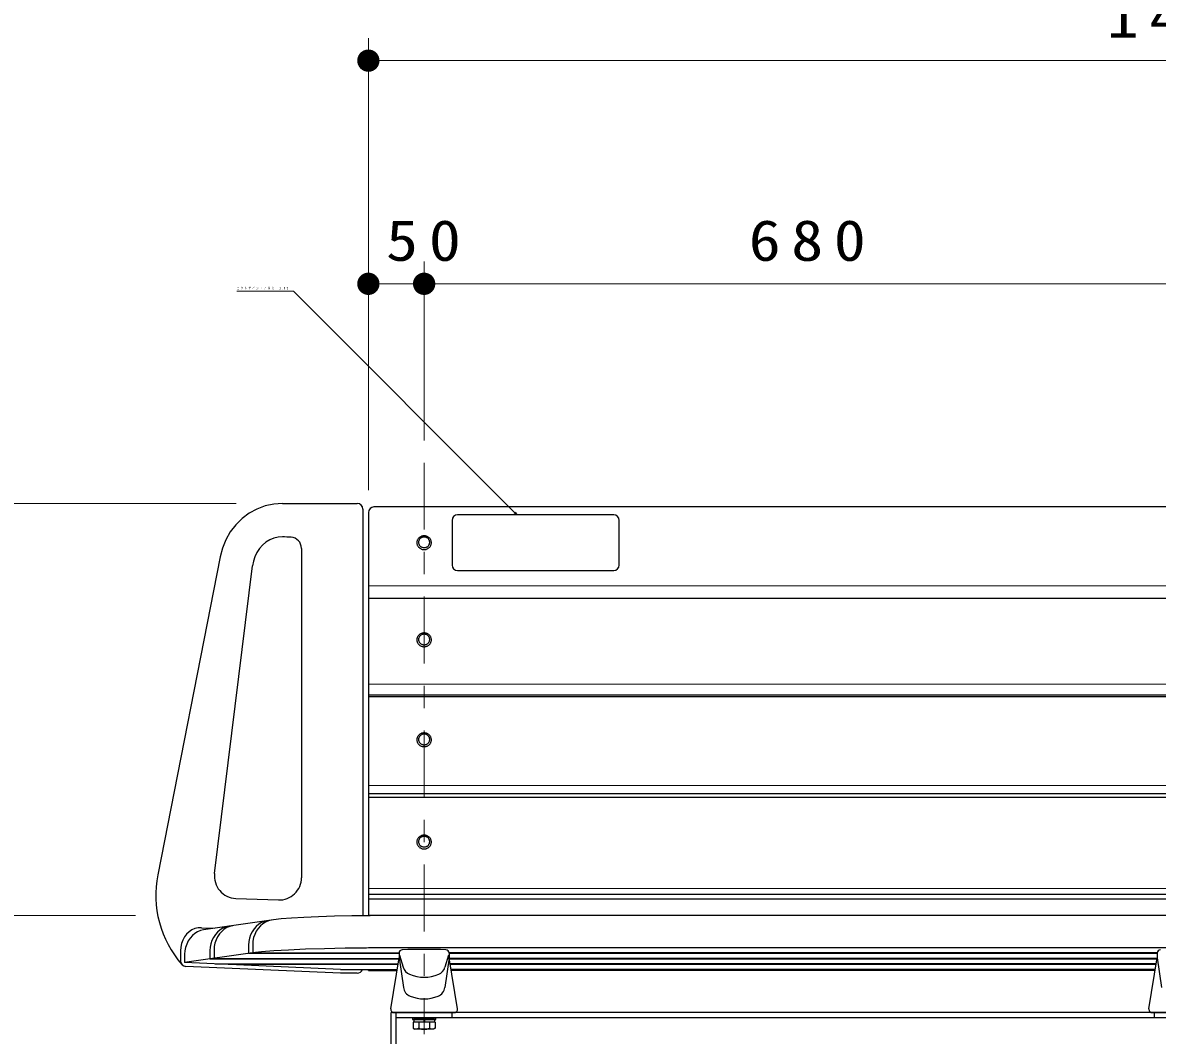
# Model space of a CAD drawing. Units: millimetres on the paper, scale 1:20. Extents: x -385 to 0, y 0 to 267.
# Drawn here: x -310.4 to -259.5, y 131.9 to 177.3 of the extents above; entities that cross this region are included whole.
import ezdxf

# ---------------------------------------------------------------- set-up
doc = ezdxf.new("R2010")
doc.units = ezdxf.units.MM
doc.linetypes.add('USER2', pattern=[6, 3, -1, 1, -1])
doc.layers.add('1_20', color=7, linetype='Continuous', lineweight=25)
doc.styles.add('ＭＳ ゴシック', font='')
doc.styles.get('ＭＳ ゴシック').set_extended_font_data('MS Gothic')

# ---------------------------------------------------------------- blocks, each defined once
blk = doc.blocks.new('filled_dot')
at = {"color": 0, "linetype": 'Continuous', "lineweight": -2, "const_width": 1.25}
blk.add_lwpolyline([(-0.625, 0, 1), (0.625, 0, 1)], format="xyb", close=True, dxfattribs=at)

msp = doc.modelspace()

# ---------------------------------------------------------------- linework, layer by layer
at = {"layer": '1_20', "lineweight": 13}
for p, q in [((-294.925, 156.35), (-294.925, 176.6)), ((-294.925, 175.6), (-221.925, 175.6)), ((-292.425, 158.583), (-292.425, 166.6)), ((-294.925, 165.6), (-290.211, 165.6)), ((-292.425, 165.6), (-258.425, 165.6)), ((-300.86, 155.757), (-328.425, 155.757)), ((-305.367, 137.287), (-318.425, 137.287))]:
    msp.add_line(p, q, dxfattribs=at)
at = {"layer": '1_20', "linetype": 'USER2', "lineweight": 13}
msp.add_line((-292.425, 157.583), (-292.425, 132.01), dxfattribs=at)
at = {"layer": '1_20', "color": 4}
for p, q in [((-298.779, 155.757), (-295.425, 155.757)), ((-295.175, 155.507), (-295.175, 137.281)), ((-297.925, 153.746), (-297.925, 138.988)), ((-301.577, 153.362), (-304.369, 139.121)), ((-301.822, 139.18), (-300.123, 152.96)), ((-300.866, 138.059), (-298.962, 137.989)), ((-302.414, 136.745), (-301.822, 136.719)), ((-303.351, 135.707), (-303.351, 135.262)), ((-296.182, 134.706), (-303.112, 135.013)), ((-295.425, 134.706), (-296.175, 134.706)), ((-293.9, 130.69), (-293.9, 132.94)), ((-222.95, 132.94), (-293.9, 132.94)), ((-293.675, 130.69), (-293.675, 132.94)), ((-291.175, 132.715), (-291.175, 132.94)), ((-259.675, 132.715), (-259.675, 132.94)), ((-223.175, 132.715), (-293.675, 132.715))]:
    msp.add_line(p, q, dxfattribs=at)
at = {"layer": '1_20', "color": 40}
for p, q in [((-294.925, 155.35), (-294.925, 137.832)), ((-222.175, 155.6), (-294.675, 155.6)), ((-221.925, 151.494), (-294.925, 151.494)), ((-221.925, 147.174), (-294.925, 147.174)), ((-221.925, 147.09), (-294.925, 147.09)), ((-221.925, 142.745), (-294.925, 142.745)), ((-221.925, 142.577), (-294.925, 142.577)), ((-221.925, 138.229), (-294.925, 138.229)), ((-221.925, 138.022), (-294.925, 138.022)), ((-294.925, 137.832), (-294.925, 137.283)), ((-299.179, 137.098), (-302.323, 136.647)), ((-222.834, 137.287), (-294.925, 137.287)), ((-300.296, 135.971), (-300.296, 135.592)), ((-300.113, 135.997), (-300.113, 135.618)), ((-222.834, 135.84), (-294.925, 135.84)), ((-300.121, 135.617), (-303.164, 135.181)), ((-303.164, 135.56), (-303.164, 135.181)), ((-302.029, 135.722), (-302.029, 135.343)), ((-301.847, 135.748), (-301.847, 135.369)), ((-301.847, 135.369), (-293.554, 135.369)), ((-300.113, 135.618), (-293.55, 135.618)), ((-259.55, 135.618), (-291.3, 135.618)), ((-259.554, 135.369), (-291.3, 135.369)), ((-296.175, 134.872), (-303.164, 135.181)), ((-301.799, 135.121), (-293.595, 135.121)), ((-296.175, 134.872), (-293.635, 134.872)), ((-294.925, 134.828), (-293.643, 134.828)), ((-259.595, 135.121), (-291.255, 135.121)), ((-259.635, 134.872), (-291.214, 134.872)), ((-259.643, 134.828), (-291.207, 134.828))]:
    msp.add_line(p, q, dxfattribs=at)
at = {"layer": '1_20'}
for p, q in [((-283.925, 155.248), (-290.925, 155.248)), ((-288.261, 155.248), (-288.384, 155.336)), ((-288.261, 155.248), (-288.367, 155.354)), ((-288.349, 155.371), (-288.261, 155.248)), ((-291.175, 154.998), (-291.175, 152.998)), ((-283.675, 152.998), (-283.675, 154.998)), ((-290.925, 152.748), (-283.925, 152.748)), ((-294.925, 134.828), (-294.925, 134.872)), ((-292.95, 132.715), (-291.9, 132.715)), ((-292.95, 132.715), (-292.95, 132.64)), ((-292.95, 132.64), (-291.9, 132.64)), ((-292.885, 132.64), (-292.885, 132.515)), ((-291.965, 132.64), (-292.885, 132.64)), ((-291.965, 132.515), (-292.885, 132.515)), ((-292.458, 132.64), (-292.425, 132.515)), ((-292.425, 132.64), (-292.391, 132.515)), ((-291.965, 132.64), (-291.965, 132.515)), ((-291.9, 132.64), (-291.9, 132.715))]:
    msp.add_line(p, q, dxfattribs=at)
at = {"layer": '1_20', "color": 12, "lineweight": 13}
for p, q in [((-221.925, 152.072), (-294.925, 152.072)), ((-221.925, 147.656), (-294.925, 147.656)), ((-221.925, 143.125), (-294.925, 143.125)), ((-221.925, 138.506), (-294.925, 138.506)), ((-302.029, 135.343), (-293.558, 135.343)), ((-300.296, 135.592), (-293.55, 135.592)), ((-259.55, 135.592), (-291.3, 135.592)), ((-259.558, 135.343), (-291.291, 135.343)), ((-301.207, 135.095), (-293.599, 135.095)), ((-259.599, 135.095), (-291.251, 135.095))]:
    msp.add_line(p, q, dxfattribs=at)
at = {"layer": '1_20', "color": 190}
for p, q in [((-293.923, 133.114), (-293.55, 135.396)), ((-293.55, 135.61), (-293.55, 135.396)), ((-293.55, 135.396), (-293.356, 134.071)), ((-293.522, 135.51), (-293.36, 134.973)), ((-291.3, 135.396), (-291.494, 134.071)), ((-291.327, 135.51), (-291.49, 134.973)), ((-291.3, 135.61), (-291.3, 135.396)), ((-290.927, 133.114), (-291.3, 135.396)), ((-259.923, 133.114), (-259.55, 135.396)), ((-259.55, 135.61), (-259.55, 135.396)), ((-259.55, 135.396), (-259.356, 134.071)), ((-293.775, 132.94), (-291.075, 132.94)), ((-259.775, 132.94), (-257.075, 132.94))]:
    msp.add_line(p, q, dxfattribs=at)
at = {"layer": '1_20', "color": 4, "linetype": 'USER2', "lineweight": 13}
msp.add_line((-292.425, 133.315), (-292.425, 131.974), dxfattribs=at)
at = {"layer": '1_20', "color": 131}
for p, q in [((-291.934, 132.515), (-292.916, 132.515)), ((-292.916, 132.515), (-292.916, 132.24)), ((-292.67, 132.515), (-292.67, 132.24)), ((-292.179, 132.515), (-292.179, 132.24)), ((-291.934, 132.515), (-291.934, 132.24)), ((-292.916, 132.24), (-292.837, 132.195)), ((-292.012, 132.195), (-292.837, 132.195)), ((-291.934, 132.24), (-292.012, 132.195))]:
    msp.add_line(p, q, dxfattribs=at)
at = {"layer": '1_20', "lineweight": 13}
msp.add_lwpolyline([(-288.261, 155.248), (-298.283, 165.27), (-300.826, 165.27)], dxfattribs=at)
at = {"layer": '1_20', "color": 4}
for points in [[(-298.779, 155.757), (-299.169, 155.729), (-299.551, 155.646), (-299.919, 155.508), (-300.265, 155.319), (-300.584, 155.083), (-300.869, 154.802), (-301.115, 154.484), (-301.317, 154.134), (-301.472, 153.757), (-301.577, 153.362)], [(-298.779, 154.257), (-298.973, 154.242), (-299.163, 154.196), (-299.345, 154.12), (-299.516, 154.017), (-299.671, 153.887), (-299.808, 153.734), (-299.924, 153.562), (-300.016, 153.372), (-300.083, 153.17), (-300.123, 152.96)], [(-302.414, 136.745), (-302.56, 136.738), (-302.703, 136.705), (-302.839, 136.646), (-302.965, 136.563), (-303.077, 136.458), (-303.172, 136.334), (-303.249, 136.193), (-303.305, 136.039), (-303.34, 135.876), (-303.351, 135.707)]]:
    msp.add_lwpolyline(points, dxfattribs=at)
for points in [[(-292.1, 154), (-292.101, 154.027), (-292.105, 154.054), (-292.111, 154.08), (-292.119, 154.106), (-292.13, 154.13), (-292.143, 154.154), (-292.159, 154.177), (-292.176, 154.199), (-292.195, 154.218), (-292.216, 154.237), (-292.238, 154.253), (-292.262, 154.268), (-292.287, 154.28), (-292.314, 154.29), (-292.341, 154.298), (-292.368, 154.304), (-292.396, 154.308), (-292.425, 154.309), (-292.453, 154.308), (-292.481, 154.304), (-292.509, 154.298), (-292.536, 154.29), (-292.562, 154.28), (-292.587, 154.268), (-292.611, 154.253), (-292.634, 154.237), (-292.655, 154.218), (-292.674, 154.199), (-292.691, 154.177), (-292.706, 154.154), (-292.719, 154.13), (-292.73, 154.106), (-292.739, 154.08), (-292.745, 154.054), (-292.749, 154.027), (-292.75, 154), (-292.749, 153.973), (-292.745, 153.946), (-292.739, 153.92), (-292.73, 153.894), (-292.719, 153.869), (-292.706, 153.845), (-292.691, 153.823), (-292.674, 153.801), (-292.655, 153.781), (-292.634, 153.763), (-292.611, 153.747), (-292.587, 153.732), (-292.562, 153.72), (-292.536, 153.709), (-292.509, 153.701), (-292.481, 153.695), (-292.453, 153.692), (-292.425, 153.691), (-292.396, 153.692), (-292.368, 153.695), (-292.341, 153.701), (-292.314, 153.709), (-292.287, 153.72), (-292.262, 153.732), (-292.238, 153.747), (-292.216, 153.763), (-292.195, 153.781), (-292.176, 153.801), (-292.159, 153.823), (-292.143, 153.845), (-292.13, 153.869), (-292.119, 153.894), (-292.111, 153.92), (-292.105, 153.946), (-292.101, 153.973)], [(-292.175, 154.015), (-292.176, 154.036), (-292.179, 154.057), (-292.183, 154.077), (-292.19, 154.097), (-292.198, 154.116), (-292.208, 154.134), (-292.22, 154.152), (-292.233, 154.168), (-292.248, 154.183), (-292.264, 154.197), (-292.281, 154.21), (-292.3, 154.221), (-292.319, 154.231), (-292.339, 154.239), (-292.36, 154.245), (-292.381, 154.249), (-292.403, 154.252), (-292.425, 154.253), (-292.447, 154.252), (-292.468, 154.249), (-292.489, 154.245), (-292.51, 154.239), (-292.53, 154.231), (-292.55, 154.221), (-292.568, 154.21), (-292.585, 154.197), (-292.602, 154.183), (-292.616, 154.168), (-292.63, 154.152), (-292.641, 154.134), (-292.651, 154.116), (-292.66, 154.097), (-292.666, 154.077), (-292.671, 154.057), (-292.674, 154.036), (-292.675, 154.015), (-292.674, 153.995), (-292.671, 153.974), (-292.666, 153.954), (-292.66, 153.934), (-292.651, 153.915), (-292.641, 153.896), (-292.63, 153.879), (-292.616, 153.862), (-292.602, 153.847), (-292.585, 153.833), (-292.568, 153.821), (-292.55, 153.809), (-292.53, 153.8), (-292.51, 153.792), (-292.489, 153.786), (-292.468, 153.781), (-292.447, 153.778), (-292.425, 153.778), (-292.403, 153.778), (-292.381, 153.781), (-292.36, 153.786), (-292.339, 153.792), (-292.319, 153.8), (-292.3, 153.809), (-292.281, 153.821), (-292.264, 153.833), (-292.248, 153.847), (-292.233, 153.862), (-292.22, 153.879), (-292.208, 153.896), (-292.198, 153.915), (-292.19, 153.934), (-292.183, 153.954), (-292.179, 153.974), (-292.176, 153.995)], [(-292.1, 149.647), (-292.101, 149.674), (-292.105, 149.7), (-292.111, 149.727), (-292.119, 149.752), (-292.13, 149.777), (-292.143, 149.801), (-292.159, 149.824), (-292.176, 149.845), (-292.195, 149.865), (-292.216, 149.883), (-292.238, 149.9), (-292.262, 149.914), (-292.287, 149.927), (-292.314, 149.937), (-292.341, 149.945), (-292.368, 149.951), (-292.396, 149.955), (-292.425, 149.956), (-292.453, 149.955), (-292.481, 149.951), (-292.509, 149.945), (-292.536, 149.937), (-292.562, 149.927), (-292.587, 149.914), (-292.611, 149.9), (-292.634, 149.883), (-292.655, 149.865), (-292.674, 149.845), (-292.691, 149.824), (-292.706, 149.801), (-292.719, 149.777), (-292.73, 149.752), (-292.739, 149.727), (-292.745, 149.7), (-292.749, 149.674), (-292.75, 149.647), (-292.749, 149.62), (-292.745, 149.593), (-292.739, 149.567), (-292.73, 149.541), (-292.719, 149.516), (-292.706, 149.492), (-292.691, 149.469), (-292.674, 149.448), (-292.655, 149.428), (-292.634, 149.41), (-292.611, 149.393), (-292.587, 149.379), (-292.562, 149.367), (-292.536, 149.356), (-292.509, 149.348), (-292.481, 149.342), (-292.453, 149.339), (-292.425, 149.338), (-292.396, 149.339), (-292.368, 149.342), (-292.341, 149.348), (-292.314, 149.356), (-292.287, 149.367), (-292.262, 149.379), (-292.238, 149.393), (-292.216, 149.41), (-292.195, 149.428), (-292.176, 149.448), (-292.159, 149.469), (-292.143, 149.492), (-292.13, 149.516), (-292.119, 149.541), (-292.111, 149.567), (-292.105, 149.593), (-292.101, 149.62)], [(-292.175, 149.662), (-292.176, 149.683), (-292.179, 149.703), (-292.183, 149.724), (-292.19, 149.743), (-292.198, 149.763), (-292.208, 149.781), (-292.22, 149.799), (-292.233, 149.815), (-292.248, 149.83), (-292.264, 149.844), (-292.281, 149.857), (-292.3, 149.868), (-292.319, 149.878), (-292.339, 149.886), (-292.36, 149.892), (-292.381, 149.896), (-292.403, 149.899), (-292.425, 149.9), (-292.447, 149.899), (-292.468, 149.896), (-292.489, 149.892), (-292.51, 149.886), (-292.53, 149.878), (-292.55, 149.868), (-292.568, 149.857), (-292.585, 149.844), (-292.602, 149.83), (-292.616, 149.815), (-292.63, 149.799), (-292.641, 149.781), (-292.651, 149.763), (-292.66, 149.743), (-292.666, 149.724), (-292.671, 149.703), (-292.674, 149.683), (-292.675, 149.662), (-292.674, 149.641), (-292.671, 149.621), (-292.666, 149.601), (-292.66, 149.581), (-292.651, 149.562), (-292.641, 149.543), (-292.63, 149.526), (-292.616, 149.509), (-292.602, 149.494), (-292.585, 149.48), (-292.568, 149.467), (-292.55, 149.456), (-292.53, 149.447), (-292.51, 149.439), (-292.489, 149.432), (-292.468, 149.428), (-292.447, 149.425), (-292.425, 149.424), (-292.403, 149.425), (-292.381, 149.428), (-292.36, 149.432), (-292.339, 149.439), (-292.319, 149.447), (-292.3, 149.456), (-292.281, 149.467), (-292.264, 149.48), (-292.248, 149.494), (-292.233, 149.509), (-292.22, 149.526), (-292.208, 149.543), (-292.198, 149.562), (-292.19, 149.581), (-292.183, 149.601), (-292.179, 149.621), (-292.176, 149.641)], [(-292.1, 145.167), (-292.101, 145.194), (-292.105, 145.22), (-292.111, 145.247), (-292.119, 145.272), (-292.13, 145.297), (-292.143, 145.321), (-292.159, 145.344), (-292.176, 145.365), (-292.195, 145.385), (-292.216, 145.404), (-292.238, 145.42), (-292.262, 145.434), (-292.287, 145.447), (-292.314, 145.457), (-292.341, 145.465), (-292.368, 145.471), (-292.396, 145.475), (-292.425, 145.476), (-292.453, 145.475), (-292.481, 145.471), (-292.509, 145.465), (-292.536, 145.457), (-292.562, 145.447), (-292.587, 145.434), (-292.611, 145.42), (-292.634, 145.404), (-292.655, 145.385), (-292.674, 145.365), (-292.691, 145.344), (-292.706, 145.321), (-292.719, 145.297), (-292.73, 145.272), (-292.739, 145.247), (-292.745, 145.22), (-292.749, 145.194), (-292.75, 145.167), (-292.749, 145.14), (-292.745, 145.113), (-292.739, 145.087), (-292.73, 145.061), (-292.719, 145.036), (-292.706, 145.012), (-292.691, 144.989), (-292.674, 144.968), (-292.655, 144.948), (-292.634, 144.93), (-292.611, 144.914), (-292.587, 144.899), (-292.562, 144.887), (-292.536, 144.876), (-292.509, 144.868), (-292.481, 144.862), (-292.453, 144.859), (-292.425, 144.858), (-292.396, 144.859), (-292.368, 144.862), (-292.341, 144.868), (-292.314, 144.876), (-292.287, 144.887), (-292.262, 144.899), (-292.238, 144.914), (-292.216, 144.93), (-292.195, 144.948), (-292.176, 144.968), (-292.159, 144.989), (-292.143, 145.012), (-292.13, 145.036), (-292.119, 145.061), (-292.111, 145.087), (-292.105, 145.113), (-292.101, 145.14)], [(-292.175, 145.182), (-292.176, 145.203), (-292.179, 145.224), (-292.183, 145.244), (-292.19, 145.264), (-292.198, 145.283), (-292.208, 145.301), (-292.22, 145.319), (-292.233, 145.335), (-292.248, 145.35), (-292.264, 145.364), (-292.281, 145.377), (-292.3, 145.388), (-292.319, 145.398), (-292.339, 145.406), (-292.36, 145.412), (-292.381, 145.416), (-292.403, 145.419), (-292.425, 145.42), (-292.447, 145.419), (-292.468, 145.416), (-292.489, 145.412), (-292.51, 145.406), (-292.53, 145.398), (-292.55, 145.388), (-292.568, 145.377), (-292.585, 145.364), (-292.602, 145.35), (-292.616, 145.335), (-292.63, 145.319), (-292.641, 145.301), (-292.651, 145.283), (-292.66, 145.264), (-292.666, 145.244), (-292.671, 145.224), (-292.674, 145.203), (-292.675, 145.182), (-292.674, 145.161), (-292.671, 145.141), (-292.666, 145.121), (-292.66, 145.101), (-292.651, 145.082), (-292.641, 145.063), (-292.63, 145.046), (-292.616, 145.029), (-292.602, 145.014), (-292.585, 145), (-292.568, 144.987), (-292.55, 144.976), (-292.53, 144.967), (-292.51, 144.959), (-292.489, 144.953), (-292.468, 144.948), (-292.447, 144.945), (-292.425, 144.944), (-292.403, 144.945), (-292.381, 144.948), (-292.36, 144.953), (-292.339, 144.959), (-292.319, 144.967), (-292.3, 144.976), (-292.281, 144.987), (-292.264, 145), (-292.248, 145.014), (-292.233, 145.029), (-292.22, 145.046), (-292.208, 145.063), (-292.198, 145.082), (-292.19, 145.101), (-292.183, 145.121), (-292.179, 145.141), (-292.176, 145.161)], [(-292.1, 140.586), (-292.101, 140.613), (-292.105, 140.64), (-292.111, 140.666), (-292.119, 140.692), (-292.13, 140.717), (-292.143, 140.741), (-292.159, 140.764), (-292.176, 140.785), (-292.195, 140.805), (-292.216, 140.823), (-292.238, 140.84), (-292.262, 140.854), (-292.287, 140.867), (-292.314, 140.877), (-292.341, 140.885), (-292.368, 140.891), (-292.396, 140.894), (-292.425, 140.896), (-292.453, 140.894), (-292.481, 140.891), (-292.509, 140.885), (-292.536, 140.877), (-292.562, 140.867), (-292.587, 140.854), (-292.611, 140.84), (-292.634, 140.823), (-292.655, 140.805), (-292.674, 140.785), (-292.691, 140.764), (-292.706, 140.741), (-292.719, 140.717), (-292.73, 140.692), (-292.739, 140.666), (-292.745, 140.64), (-292.749, 140.613), (-292.75, 140.586), (-292.749, 140.56), (-292.745, 140.533), (-292.739, 140.506), (-292.73, 140.481), (-292.719, 140.456), (-292.706, 140.432), (-292.691, 140.409), (-292.674, 140.388), (-292.655, 140.368), (-292.634, 140.35), (-292.611, 140.333), (-292.587, 140.319), (-292.562, 140.306), (-292.536, 140.296), (-292.509, 140.288), (-292.481, 140.282), (-292.453, 140.279), (-292.425, 140.277), (-292.396, 140.279), (-292.368, 140.282), (-292.341, 140.288), (-292.314, 140.296), (-292.287, 140.306), (-292.262, 140.319), (-292.238, 140.333), (-292.216, 140.35), (-292.195, 140.368), (-292.176, 140.388), (-292.159, 140.409), (-292.143, 140.432), (-292.13, 140.456), (-292.119, 140.481), (-292.111, 140.506), (-292.105, 140.533), (-292.101, 140.56)], [(-292.175, 140.602), (-292.176, 140.623), (-292.179, 140.643), (-292.183, 140.663), (-292.19, 140.683), (-292.198, 140.702), (-292.208, 140.721), (-292.22, 140.738), (-292.233, 140.755), (-292.248, 140.77), (-292.264, 140.784), (-292.281, 140.797), (-292.3, 140.808), (-292.319, 140.817), (-292.339, 140.825), (-292.36, 140.832), (-292.381, 140.836), (-292.403, 140.839), (-292.425, 140.84), (-292.447, 140.839), (-292.468, 140.836), (-292.489, 140.832), (-292.51, 140.825), (-292.53, 140.817), (-292.55, 140.808), (-292.568, 140.797), (-292.585, 140.784), (-292.602, 140.77), (-292.616, 140.755), (-292.63, 140.738), (-292.641, 140.721), (-292.651, 140.702), (-292.66, 140.683), (-292.666, 140.663), (-292.671, 140.643), (-292.674, 140.623), (-292.675, 140.602), (-292.674, 140.581), (-292.671, 140.561), (-292.666, 140.54), (-292.66, 140.521), (-292.651, 140.501), (-292.641, 140.483), (-292.63, 140.466), (-292.616, 140.449), (-292.602, 140.434), (-292.585, 140.42), (-292.568, 140.407), (-292.55, 140.396), (-292.53, 140.386), (-292.51, 140.379), (-292.489, 140.372), (-292.468, 140.368), (-292.447, 140.365), (-292.425, 140.364), (-292.403, 140.365), (-292.381, 140.368), (-292.36, 140.372), (-292.339, 140.379), (-292.319, 140.386), (-292.3, 140.396), (-292.281, 140.407), (-292.264, 140.42), (-292.248, 140.434), (-292.233, 140.449), (-292.22, 140.466), (-292.208, 140.483), (-292.198, 140.501), (-292.19, 140.521), (-292.183, 140.54), (-292.179, 140.561), (-292.176, 140.581)]]:
    msp.add_lwpolyline(points, close=True, dxfattribs=at)
at = {"layer": '1_20', "color": 40}
for points in [[(-299.455, 137.058), (-299.587, 137.027), (-299.715, 136.973), (-299.837, 136.898), (-299.949, 136.802), (-300.05, 136.689), (-300.135, 136.562), (-300.204, 136.422), (-300.255, 136.275), (-300.286, 136.123), (-300.296, 135.971)], [(-299.273, 137.084), (-299.404, 137.053), (-299.532, 136.999), (-299.654, 136.924), (-299.767, 136.828), (-299.867, 136.715), (-299.953, 136.588), (-300.022, 136.449), (-300.072, 136.301), (-300.103, 136.149), (-300.113, 135.997)], [(-294.015, 137.287), (-294.85, 137.284), (-295.666, 137.274), (-296.443, 137.258), (-297.165, 137.235), (-297.813, 137.207), (-298.373, 137.175), (-298.832, 137.138), (-299.179, 137.098)], [(-302.323, 136.647), (-302.454, 136.616), (-302.583, 136.562), (-302.705, 136.487), (-302.817, 136.391), (-302.917, 136.279), (-303.003, 136.151), (-303.072, 136.012), (-303.123, 135.864), (-303.153, 135.713), (-303.164, 135.56)], [(-301.188, 136.809), (-301.32, 136.778), (-301.448, 136.724), (-301.57, 136.649), (-301.683, 136.554), (-301.783, 136.441), (-301.869, 136.313), (-301.938, 136.174), (-301.988, 136.027), (-302.019, 135.875), (-302.029, 135.722)], [(-301.006, 136.835), (-301.137, 136.804), (-301.266, 136.751), (-301.388, 136.675), (-301.5, 136.58), (-301.601, 136.467), (-301.686, 136.339), (-301.755, 136.2), (-301.806, 136.053), (-301.836, 135.901), (-301.847, 135.748)], [(-294.015, 135.84), (-295.003, 135.837), (-295.969, 135.825), (-296.888, 135.805), (-297.741, 135.779), (-298.508, 135.746), (-299.17, 135.708), (-299.712, 135.664), (-300.121, 135.617)]]:
    msp.add_lwpolyline(points, dxfattribs=at)
at = {"layer": '1_20', "color": 4}
for centre, radius, start, end in [((-295.425, 155.507), 0.25, 0, 90), ((-298.779, 148.225), 6.032, 86.3283, 90), ((-298.425, 153.746), 0.5, 0, 86.3283), ((-299.727, 138.211), 4.731, 168.9063, 221.1452), ((-300.829, 139.058), 1, 172.973, 267.8938), ((-298.925, 138.988), 1, 267.8938, 0), ((-303.101, 135.262), 0.25, 180, 267.4692), ((-295.425, 134.956), 0.25, 270, 340.4426)]:
    msp.add_arc(centre, radius, start, end, dxfattribs=at)
at = {"layer": '1_20', "color": 40}
msp.add_arc((-294.675, 155.35), 0.25, 90, 180, dxfattribs=at)
at = {"layer": '1_20'}
for centre, start, end in [((-290.925, 154.998), 90, 180), ((-283.925, 154.998), 0, 90), ((-290.925, 152.998), 180, 270), ((-283.925, 152.998), 270, 0)]:
    msp.add_arc(centre, 0.25, start, end, dxfattribs=at)
at = {"layer": '1_20', "color": 190}
for centre, radius, start, end in [((-293.4, 135.61), 0.15, 91.6239, 180), ((-292.425, 101.218), 34.556, 88.3761, 91.6239), ((-291.45, 135.61), 0.15, 0, 88.3761), ((-259.4, 135.61), 0.15, 91.6239, 180), ((-292.881, 135.118), 0.5, 196.8037, 246.742), ((-291.968, 135.118), 0.5, 293.258, 343.1963), ((-292.425, 136.18), 1.656, 246.742, 293.258), ((-292.861, 134.144), 0.5, 188.3361, 247.8333), ((-291.989, 134.144), 0.5, 292.1667, 351.6639), ((-292.425, 135.215), 1.656, 247.8333, 292.1667), ((-293.775, 133.09), 0.15, 170.7133, 270), ((-291.075, 133.09), 0.15, 270, 9.2867), ((-259.775, 133.09), 0.15, 170.7133, 270)]:
    msp.add_arc(centre, radius, start, end, dxfattribs=at)
at = {"layer": '1_20', "color": 131}
for centre, radius, start, end in [((-292.793, 132.453), 0.245, 240, 300), ((-292.425, 132.884), 0.689, 249.136, 290.864), ((-292.057, 132.453), 0.245, 240, 300)]:
    msp.add_arc(centre, radius, start, end, dxfattribs=at)

# ---------------------------------------------------------------- block references
at = {"layer": '1_20', "lineweight": 13, "xscale": 0.4, "yscale": 0.4}
for p in [(-294.925, 175.6), (-294.925, 165.6), (-292.425, 165.6)]:
    msp.add_blockref('filled_dot', p, dxfattribs=at)
at = {"layer": '1_20', "lineweight": 13, "xscale": 0.4, "yscale": 0.4, "rotation": 180}
msp.add_blockref('filled_dot', (-292.425, 165.6), dxfattribs=at)

# ---------------------------------------------------------------- texts
at = {"layer": '1_20', "style": 'ＭＳ ゴシック'}
for s, insert, char_height, attachment_point in [('\\T1.33;\\W1.15;1460', (-258.001, 176.6), 1.833, 8), ('\\T1.34;\\W1.15;50', (-292.211, 166.6), 1.833, 8), ('\\T1.33;\\W1.15;680', (-275.01, 166.6), 1.833, 8), ('\\T1.5;\\W0.75;ピクトサイン：アルミ\u30001.0ｔ', (-300.826, 165.403), 0.11, 4)]:
    msp.add_mtext(s, dxfattribs=dict(at, insert=insert, char_height=char_height, attachment_point=attachment_point))

doc.saveas('drawing.dxf')
